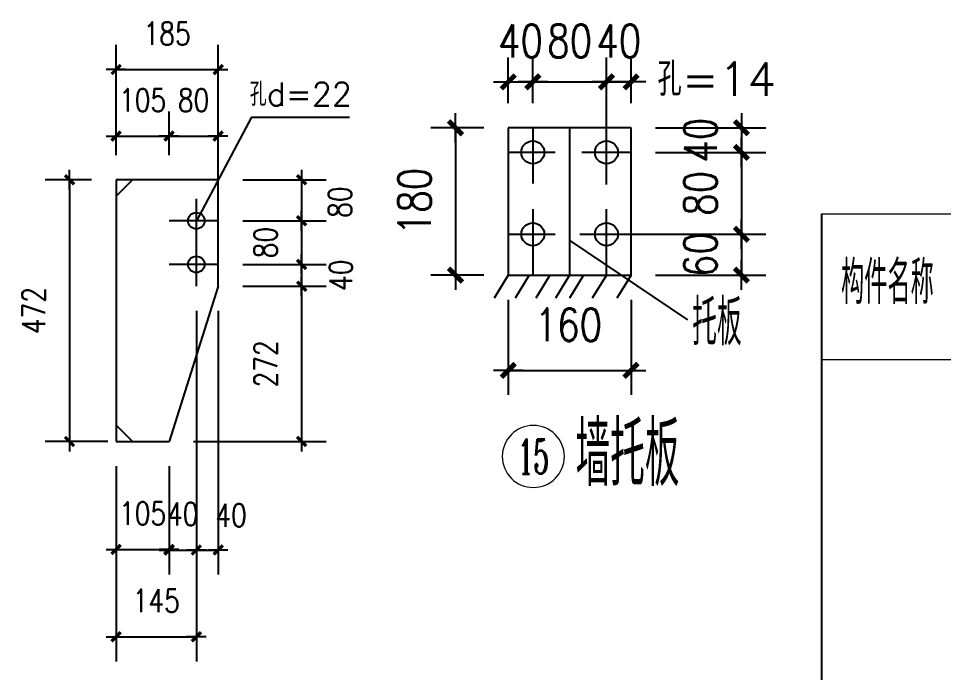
# Model space of a CAD drawing. Header units: millimetres. Extents: x 1471994 to 4527627, y -5186613 to -1927582.
# Drawn here: x 1502809 to 1506199, y -1994450 to -1992053 of the extents above; entities that cross this region are included whole.
import ezdxf
from ezdxf.enums import TextEntityAlignment as Align

# ---------------------------------------------------------------- set-up
doc = ezdxf.new("R2010")
doc.units = ezdxf.units.MM
doc.header["$LTSCALE"] = 1000
doc.header["$PDMODE"] = 34
doc.linetypes.add('CENTER', pattern=[50.8, 31.75, -6.35, 6.35, -6.35])
doc.layers.add('轴线层', color=1, linetype='CENTER', lineweight=15)
doc.layers.add('钢架', color=7, linetype='Continuous', lineweight=25)
doc.styles.add('COMPLEX', font='COMPLEX')
doc.styles.add('DIM_FONT', font='simplex.shx', dxfattribs={"width": 0.8, "bigfont": 'hztxt.shx'})
doc.styles.add('hz', font='gbenor.shx', dxfattribs={"width": 0.75, "height": 100, "bigfont": 'gbcbig.shx'})
doc.styles.get("Standard").update_dxf_attribs({"font": 'txt', "bigfont": 'gbcbig.shx'})
doc.dimstyles.new('WGH(2)', dxfattribs={"dimscale": 1.2, "dimtxt": 100, "dimasz": 0.5, "dimexe": 75, "dimexo": 75, "dimgap": 75, "dimtad": 1, "dimdec": 0, "dimlfac": 0.5, "dimzin": 0, "dimdsep": 46, "dimtxsty": 'DIM_FONT', "dimblk1": '_DIMX', "dimblk2": '_DIMX', "dimsah": 1, "dimcen": 0.09, "dimclrd": 3, "dimclre": 3, "dimclrt": 7, "dimadec": 0, "dimazin": 0, "dimtfac": 1, "dimtdec": 0, "dimtix": 1, "dimtmove": 2, "dimatfit": 3, "dimldrblk": '_DIMX', "dimfxl": 1, "dimtolj": 1, "dimtzin": 0, "dimarcsym": 0})
doc.dimstyles.new('WGH(3)', dxfattribs={"dimscale": 1.2, "dimtxt": 100, "dimasz": 0.3, "dimexe": 75, "dimexo": 75, "dimgap": 75, "dimtad": 1, "dimdec": 0, "dimlfac": 0.333333, "dimzin": 0, "dimdsep": 46, "dimtxsty": 'DIM_FONT', "dimblk1": '_DIMX', "dimblk2": '_DIMX', "dimsah": 1, "dimcen": 0.09, "dimclrd": 3, "dimclre": 3, "dimclrt": 7, "dimazin": 0, "dimtfac": 1, "dimtdec": 0, "dimtix": 1, "dimtmove": 2, "dimatfit": 3, "dimldrblk": '_DIMX', "dimfxl": 1, "dimtolj": 1, "dimtzin": 0, "dimarcsym": 0})

# ---------------------------------------------------------------- blocks, each defined once
blk = doc.blocks.new('_DIMX')
blk.add_line((-150, 0), (150, 0))
at = {"const_width": 50}
blk.add_lwpolyline([(-70, -70), (70, 70)], dxfattribs=at)
blk = doc.blocks.new('*D583')
at = {"color": 3, "lineweight": -2}
for p, q in [((1504513.9, -1992453.6), (1504320.6, -1992453.6)), ((1504410.6, -1992453.9), (1504410.6, -1992993.2)), ((1504513.9, -1992993.6), (1504320.6, -1992993.6))]:
    blk.add_line(p, q, dxfattribs=at)
at = {"layer": 'Defpoints', "color": 0}
for p in [(1504603.9, -1992453.6), (1504410.6, -1992993.6), (1504603.9, -1992993.6)]:
    blk.add_point(p, dxfattribs=at)
at = {"color": 3, "lineweight": -2, "xscale": 0.36, "yscale": 0.36, "zscale": 0.36}
for p, rotation in [((1504410.6, -1992453.6), 90), ((1504410.6, -1992993.6), 270)]:
    blk.add_blockref('_DIMX', p, dxfattribs=dict(at, rotation=rotation))
at = {"color": 7, "insert": (1504260.6, -1992723.6), "char_height": 120, "attachment_point": 5, "rotation": 90, "style": 'DIM_FONT'}
blk.add_mtext('\\A1;180', dxfattribs=at)
blk = doc.blocks.new('*D584')
at = {"color": 3, "lineweight": -2}
for p, q in [((1505143.9, -1992453.6), (1505548.4, -1992453.6)), ((1505458.4, -1992453.2), (1505458.4, -1992452.8)), ((1505458.4, -1992453.6), (1505458.4, -1992543.6)), ((1505143.9, -1992543.6), (1505548.4, -1992543.6)), ((1505458.4, -1992543.9), (1505458.4, -1992544.3))]:
    blk.add_line(p, q, dxfattribs=at)
at = {"layer": 'Defpoints', "color": 0}
for p in [(1505053.9, -1992453.6), (1505053.9, -1992543.6), (1505458.4, -1992543.6)]:
    blk.add_point(p, dxfattribs=at)
at = {"color": 3, "lineweight": -2, "xscale": 0.36, "yscale": 0.36, "zscale": 0.36}
for p, rotation in [((1505458.4, -1992453.6), 270), ((1505458.4, -1992543.6), 90)]:
    blk.add_blockref('_DIMX', p, dxfattribs=dict(at, rotation=rotation))
at = {"color": 7, "insert": (1505308.4, -1992498.6), "char_height": 120, "attachment_point": 5, "rotation": 90, "style": 'DIM_FONT'}
blk.add_mtext('\\A1;40', dxfattribs=at)
blk = doc.blocks.new('*D585')
at = {"color": 3, "lineweight": -2}
for p, q in [((1505143.9, -1992543.6), (1505548.4, -1992543.6)), ((1505458.4, -1992543.2), (1505458.4, -1992542.8)), ((1505458.4, -1992543.6), (1505458.4, -1992843.6)), ((1504865.7, -1992843.6), (1505548.4, -1992843.6)), ((1505458.4, -1992843.9), (1505458.4, -1992844.3))]:
    blk.add_line(p, q, dxfattribs=at)
at = {"layer": 'Defpoints', "color": 0}
for p in [(1505053.9, -1992543.6), (1504775.7, -1992843.6), (1505458.4, -1992843.6)]:
    blk.add_point(p, dxfattribs=at)
at = {"color": 3, "lineweight": -2, "xscale": 0.36, "yscale": 0.36, "zscale": 0.36}
for p, rotation in [((1505458.4, -1992543.6), 270), ((1505458.4, -1992843.6), 90)]:
    blk.add_blockref('_DIMX', p, dxfattribs=dict(at, rotation=rotation))
at = {"color": 7, "insert": (1505308.4, -1992693.6), "char_height": 120, "attachment_point": 5, "rotation": 90, "style": 'DIM_FONT'}
blk.add_mtext('\\A1;80', dxfattribs=at)
blk = doc.blocks.new('*D586')
at = {"color": 3, "lineweight": -2}
for p, q in [((1504865.7, -1992843.6), (1505548.4, -1992843.6)), ((1505458.4, -1992843.2), (1505458.4, -1992842.8)), ((1505458.4, -1992843.6), (1505458.4, -1992993.6)), ((1505143.9, -1992993.6), (1505548.4, -1992993.6)), ((1505458.4, -1992993.9), (1505458.4, -1992994.3))]:
    blk.add_line(p, q, dxfattribs=at)
at = {"layer": 'Defpoints', "color": 0}
for p in [(1504775.7, -1992843.6), (1505053.9, -1992993.6), (1505458.4, -1992993.6)]:
    blk.add_point(p, dxfattribs=at)
at = {"color": 3, "lineweight": -2, "xscale": 0.36, "yscale": 0.36, "zscale": 0.36}
for p, rotation in [((1505458.4, -1992843.6), 270), ((1505458.4, -1992993.6), 90)]:
    blk.add_blockref('_DIMX', p, dxfattribs=dict(at, rotation=rotation))
at = {"color": 7, "insert": (1505308.4, -1992918.6), "char_height": 120, "attachment_point": 5, "rotation": 90, "style": 'DIM_FONT'}
blk.add_mtext('\\A1;60', dxfattribs=at)
blk = doc.blocks.new('*D587')
at = {"color": 3, "lineweight": -2}
for p, q in [((1504603.9, -1992363.6), (1504603.9, -1992195.1)), ((1504693.9, -1992363.6), (1504693.9, -1992195.1)), ((1504603.5, -1992285.1), (1504603.2, -1992285.1)), ((1504603.9, -1992285.1), (1504693.9, -1992285.1)), ((1504694.2, -1992285.1), (1504694.6, -1992285.1))]:
    blk.add_line(p, q, dxfattribs=at)
at = {"layer": 'Defpoints', "color": 0}
for p in [(1504693.9, -1992285.1), (1504603.9, -1992453.6), (1504693.9, -1992453.6)]:
    blk.add_point(p, dxfattribs=at)
at = {"color": 3, "lineweight": -2, "xscale": 0.36, "yscale": 0.36, "zscale": 0.36}
blk.add_blockref('_DIMX', (1504603.9, -1992285.1), dxfattribs=at)
at = {"color": 3, "lineweight": -2, "xscale": 0.36, "yscale": 0.36, "zscale": 0.36, "rotation": 180}
blk.add_blockref('_DIMX', (1504693.9, -1992285.1), dxfattribs=at)
at = {"color": 7, "insert": (1504648.9, -1992135.1), "char_height": 120, "attachment_point": 5, "style": 'DIM_FONT'}
blk.add_mtext('\\A1;40', dxfattribs=at)
blk = doc.blocks.new('*D588')
at = {"color": 3, "lineweight": -2}
for p, q in [((1504693.9, -1992363.6), (1504693.9, -1992195.1)), ((1504963.9, -1992661.6), (1504963.9, -1992195.1)), ((1504693.5, -1992285.1), (1504693.2, -1992285.1)), ((1504693.9, -1992285.1), (1504963.9, -1992285.1)), ((1504964.2, -1992285.1), (1504964.6, -1992285.1))]:
    blk.add_line(p, q, dxfattribs=at)
at = {"layer": 'Defpoints', "color": 0}
for p in [(1504963.9, -1992285.1), (1504693.9, -1992453.6), (1504963.9, -1992751.6)]:
    blk.add_point(p, dxfattribs=at)
at = {"color": 3, "lineweight": -2, "xscale": 0.36, "yscale": 0.36, "zscale": 0.36}
blk.add_blockref('_DIMX', (1504693.9, -1992285.1), dxfattribs=at)
at = {"color": 3, "lineweight": -2, "xscale": 0.36, "yscale": 0.36, "zscale": 0.36, "rotation": 180}
blk.add_blockref('_DIMX', (1504963.9, -1992285.1), dxfattribs=at)
at = {"color": 7, "insert": (1504828.9, -1992135.1), "char_height": 120, "attachment_point": 5, "style": 'DIM_FONT'}
blk.add_mtext('\\A1;80', dxfattribs=at)
blk = doc.blocks.new('*D589')
at = {"color": 3, "lineweight": -2}
for p, q in [((1504963.9, -1992661.6), (1504963.9, -1992195.1)), ((1505053.9, -1992363.6), (1505053.9, -1992195.1)), ((1504963.5, -1992285.1), (1504963.2, -1992285.1)), ((1504963.9, -1992285.1), (1505053.9, -1992285.1)), ((1505054.2, -1992285.1), (1505054.6, -1992285.1))]:
    blk.add_line(p, q, dxfattribs=at)
at = {"layer": 'Defpoints', "color": 0}
for p in [(1505053.9, -1992285.1), (1505053.9, -1992453.6), (1504963.9, -1992751.6)]:
    blk.add_point(p, dxfattribs=at)
at = {"color": 3, "lineweight": -2, "xscale": 0.36, "yscale": 0.36, "zscale": 0.36}
blk.add_blockref('_DIMX', (1504963.9, -1992285.1), dxfattribs=at)
at = {"color": 3, "lineweight": -2, "xscale": 0.36, "yscale": 0.36, "zscale": 0.36, "rotation": 180}
blk.add_blockref('_DIMX', (1505053.9, -1992285.1), dxfattribs=at)
at = {"color": 7, "insert": (1505008.9, -1992135.1), "char_height": 120, "attachment_point": 5, "style": 'DIM_FONT'}
blk.add_mtext('\\A1;40', dxfattribs=at)
blk = doc.blocks.new('*D560')
at = {"color": 3, "lineweight": -2}
for p, q in [((1504603.9, -1993083.6), (1504603.9, -1993432.7)), ((1505053.9, -1993083.6), (1505053.9, -1993432.7)), ((1504604.2, -1993342.7), (1505053.5, -1993342.7))]:
    blk.add_line(p, q, dxfattribs=at)
at = {"layer": 'Defpoints', "color": 0}
for p in [(1504603.9, -1992993.6), (1505053.9, -1992993.6), (1505053.9, -1993342.7)]:
    blk.add_point(p, dxfattribs=at)
at = {"color": 3, "lineweight": -2, "xscale": 0.36, "yscale": 0.36, "zscale": 0.36, "rotation": 180}
blk.add_blockref('_DIMX', (1504603.9, -1993342.7), dxfattribs=at)
at = {"color": 3, "lineweight": -2, "xscale": 0.36, "yscale": 0.36, "zscale": 0.36}
blk.add_blockref('_DIMX', (1505053.9, -1993342.7), dxfattribs=at)
at = {"color": 7, "insert": (1504824.3, -1993175.7), "char_height": 120, "attachment_point": 5, "style": 'DIM_FONT'}
blk.add_mtext('\\A1;160', dxfattribs=at)
blk = doc.blocks.new('轴线标号')
at = {"lineweight": 13}
blk.add_circle((0, 0), 0.5, dxfattribs=at)
at = {"layer": '钢架', "lineweight": 13, "style": 'COMPLEX', "width": 1.041667}
blk.add_attdef('A', text='', height=0.56, dxfattribs=at).set_placement((-0.25, -0.28), (0.25, -0.28), align=Align.FIT)
blk = doc.blocks.new('*D567')
at = {"color": 3, "lineweight": -2}
for p, q in [((1503076.6, -1992643.7), (1502905.9, -1992643.7)), ((1502995.9, -1992643.9), (1502995.9, -1993603.4)), ((1503136.6, -1993603.7), (1502905.9, -1993603.7))]:
    blk.add_line(p, q, dxfattribs=at)
at = {"layer": 'Defpoints', "color": 0}
for p in [(1503166.6, -1992643.7), (1502995.9, -1993603.7), (1503226.6, -1993603.7)]:
    blk.add_point(p, dxfattribs=at)
at = {"color": 3, "lineweight": -2, "xscale": 0.24, "yscale": 0.24, "zscale": 0.24}
for p, rotation in [((1502995.9, -1992643.7), 90), ((1502995.9, -1993603.7), 270)]:
    blk.add_blockref('_DIMX', p, dxfattribs=dict(at, rotation=rotation))
at = {"color": 7, "insert": (1502863.9, -1993123.7), "char_height": 84, "attachment_point": 5, "rotation": 90, "style": 'DIM_FONT'}
blk.add_mtext('\\A1;472', dxfattribs=at)
blk = doc.blocks.new('*D609')
at = {"color": 3, "lineweight": -2}
for p, q in [((1503166.6, -1992553.7), (1503166.6, -1992394)), ((1503360.6, -1992553.7), (1503360.6, -1992394)), ((1503166.4, -1992484), (1503166.2, -1992484)), ((1503166.6, -1992484), (1503360.6, -1992484)), ((1503360.9, -1992484), (1503361.1, -1992484))]:
    blk.add_line(p, q, dxfattribs=at)
at = {"layer": 'Defpoints', "color": 0}
for p in [(1503360.6, -1992484), (1503166.6, -1992643.7), (1503360.6, -1992643.7)]:
    blk.add_point(p, dxfattribs=at)
at = {"color": 3, "lineweight": -2, "xscale": 0.24, "yscale": 0.24, "zscale": 0.24}
blk.add_blockref('_DIMX', (1503166.6, -1992484), dxfattribs=at)
at = {"color": 3, "lineweight": -2, "xscale": 0.24, "yscale": 0.24, "zscale": 0.24, "rotation": 180}
blk.add_blockref('_DIMX', (1503360.6, -1992484), dxfattribs=at)
at = {"color": 7, "insert": (1503263.6, -1992352), "char_height": 84, "attachment_point": 5, "style": 'DIM_FONT'}
blk.add_mtext('\\A1;105', dxfattribs=at)
blk = doc.blocks.new('*D610')
at = {"color": 3, "lineweight": -2}
for p, q in [((1503360.6, -1992425.7), (1503360.6, -1992394)), ((1503540.6, -1992553.7), (1503540.6, -1992394)), ((1503360.4, -1992484), (1503360.2, -1992484)), ((1503360.6, -1992484), (1503540.6, -1992484)), ((1503540.9, -1992484), (1503541.1, -1992484))]:
    blk.add_line(p, q, dxfattribs=at)
at = {"layer": 'Defpoints', "color": 0}
for p in [(1503540.6, -1992484), (1503360.6, -1992515.7), (1503540.6, -1992643.7)]:
    blk.add_point(p, dxfattribs=at)
at = {"color": 3, "lineweight": -2, "xscale": 0.24, "yscale": 0.24, "zscale": 0.24}
blk.add_blockref('_DIMX', (1503360.6, -1992484), dxfattribs=at)
at = {"color": 3, "lineweight": -2, "xscale": 0.24, "yscale": 0.24, "zscale": 0.24, "rotation": 180}
blk.add_blockref('_DIMX', (1503540.6, -1992484), dxfattribs=at)
at = {"color": 7, "insert": (1503450.6, -1992352), "char_height": 84, "attachment_point": 5, "style": 'DIM_FONT'}
blk.add_mtext('\\A1;80', dxfattribs=at)
blk = doc.blocks.new('*D568')
at = {"color": 3, "lineweight": -2}
for p, q in [((1503166.6, -1993693.7), (1503166.6, -1994089.2)), ((1503360.6, -1993693.7), (1503360.6, -1994089.2)), ((1503166.4, -1993999.2), (1503166.2, -1993999.2)), ((1503166.6, -1993999.2), (1503360.6, -1993999.2)), ((1503360.9, -1993999.2), (1503361.1, -1993999.2))]:
    blk.add_line(p, q, dxfattribs=at)
at = {"layer": 'Defpoints', "color": 0}
for p in [(1503166.6, -1993603.7), (1503360.6, -1993603.7), (1503360.6, -1993999.2)]:
    blk.add_point(p, dxfattribs=at)
at = {"color": 3, "lineweight": -2, "xscale": 0.24, "yscale": 0.24, "zscale": 0.24}
blk.add_blockref('_DIMX', (1503166.6, -1993999.2), dxfattribs=at)
at = {"color": 3, "lineweight": -2, "xscale": 0.24, "yscale": 0.24, "zscale": 0.24, "rotation": 180}
blk.add_blockref('_DIMX', (1503360.6, -1993999.2), dxfattribs=at)
at = {"color": 7, "insert": (1503263.6, -1993867.2), "char_height": 84, "attachment_point": 5, "style": 'DIM_FONT'}
blk.add_mtext('\\A1;105', dxfattribs=at)
blk = doc.blocks.new('*D611')
at = {"color": 3, "lineweight": -2}
for p, q in [((1503460.6, -1993124.3), (1503460.6, -1994091.3)), ((1503360.6, -1993821.7), (1503360.6, -1994091.3)), ((1503360.4, -1994001.3), (1503360.2, -1994001.3)), ((1503360.6, -1994001.3), (1503460.6, -1994001.3)), ((1503460.9, -1994001.3), (1503461.1, -1994001.3))]:
    blk.add_line(p, q, dxfattribs=at)
at = {"layer": 'Defpoints', "color": 0}
for p in [(1503460.6, -1993034.3), (1503360.6, -1993731.7), (1503460.6, -1994001.3)]:
    blk.add_point(p, dxfattribs=at)
at = {"color": 3, "lineweight": -2, "xscale": 0.24, "yscale": 0.24, "zscale": 0.24}
blk.add_blockref('_DIMX', (1503360.6, -1994001.3), dxfattribs=at)
at = {"color": 3, "lineweight": -2, "xscale": 0.24, "yscale": 0.24, "zscale": 0.24, "rotation": 180}
blk.add_blockref('_DIMX', (1503460.6, -1994001.3), dxfattribs=at)
at = {"color": 7, "insert": (1503410.6, -1993869.3), "char_height": 84, "attachment_point": 5, "style": 'DIM_FONT'}
blk.add_mtext('\\A1;40', dxfattribs=at)
blk = doc.blocks.new('*D612')
at = {"color": 3, "lineweight": -2}
for p, q in [((1503460.6, -1993124.3), (1503460.6, -1994091.3)), ((1503540.6, -1993124.3), (1503540.6, -1994091.3)), ((1503460.4, -1994001.3), (1503460.2, -1994001.3)), ((1503460.6, -1994001.3), (1503540.6, -1994001.3)), ((1503540.9, -1994001.3), (1503541.1, -1994001.3))]:
    blk.add_line(p, q, dxfattribs=at)
at = {"layer": 'Defpoints', "color": 0}
for p in [(1503460.6, -1993034.3), (1503540.6, -1993034.3), (1503540.6, -1994001.3)]:
    blk.add_point(p, dxfattribs=at)
at = {"color": 3, "lineweight": -2, "xscale": 0.24, "yscale": 0.24, "zscale": 0.24}
blk.add_blockref('_DIMX', (1503460.6, -1994001.3), dxfattribs=at)
at = {"color": 3, "lineweight": -2, "xscale": 0.24, "yscale": 0.24, "zscale": 0.24, "rotation": 180}
blk.add_blockref('_DIMX', (1503540.6, -1994001.3), dxfattribs=at)
at = {"color": 7, "insert": (1503587.8, -1993873.9), "char_height": 84, "attachment_point": 5, "style": 'DIM_FONT'}
blk.add_mtext('\\A1;40', dxfattribs=at)
blk = doc.blocks.new('*D659')
at = {"color": 3, "lineweight": -2}
for p, q in [((1503630.6, -1992643.7), (1503936.4, -1992643.7)), ((1503846.4, -1992643.4), (1503846.4, -1992643.2)), ((1503846.4, -1992643.7), (1503846.4, -1992794.3)), ((1503630.6, -1992794.3), (1503936.4, -1992794.3)), ((1503846.4, -1992794.5), (1503846.4, -1992794.7))]:
    blk.add_line(p, q, dxfattribs=at)
at = {"layer": 'Defpoints', "color": 0}
for p in [(1503540.6, -1992643.7), (1503540.6, -1992794.3), (1503846.4, -1992794.3)]:
    blk.add_point(p, dxfattribs=at)
at = {"color": 3, "lineweight": -2, "xscale": 0.24, "yscale": 0.24, "zscale": 0.24}
for p, rotation in [((1503846.4, -1992643.7), 270), ((1503846.4, -1992794.3), 90)]:
    blk.add_blockref('_DIMX', p, dxfattribs=dict(at, rotation=rotation))
at = {"color": 7, "insert": (1503987.1, -1992725.9), "char_height": 84, "attachment_point": 5, "rotation": 90, "style": 'DIM_FONT'}
blk.add_mtext('\\A1;80', dxfattribs=at)
blk = doc.blocks.new('*D660')
at = {"color": 3, "lineweight": -2}
for p, q in [((1503630.6, -1992794.3), (1503936.4, -1992794.3)), ((1503846.4, -1992794), (1503846.4, -1992793.8)), ((1503846.4, -1992794.3), (1503846.4, -1992954.3)), ((1503630.6, -1992954.3), (1503936.4, -1992954.3)), ((1503846.4, -1992954.5), (1503846.4, -1992954.7))]:
    blk.add_line(p, q, dxfattribs=at)
at = {"layer": 'Defpoints', "color": 0}
for p in [(1503540.6, -1992794.3), (1503540.6, -1992954.3), (1503846.4, -1992954.3)]:
    blk.add_point(p, dxfattribs=at)
at = {"color": 3, "lineweight": -2, "xscale": 0.24, "yscale": 0.24, "zscale": 0.24}
for p, rotation in [((1503846.4, -1992794.3), 270), ((1503846.4, -1992954.3), 90)]:
    blk.add_blockref('_DIMX', p, dxfattribs=dict(at, rotation=rotation))
at = {"color": 7, "insert": (1503714.4, -1992874.3), "char_height": 84, "attachment_point": 5, "rotation": 90, "style": 'DIM_FONT'}
blk.add_mtext('\\A1;80', dxfattribs=at)
blk = doc.blocks.new('*D661')
at = {"color": 3, "lineweight": -2}
for p, q in [((1503846.4, -1992954), (1503846.4, -1992953.8)), ((1503630.6, -1992954.3), (1503936.4, -1992954.3)), ((1503846.4, -1992954.3), (1503846.4, -1993034.3)), ((1503630.6, -1993034.3), (1503936.4, -1993034.3)), ((1503846.4, -1993034.5), (1503846.4, -1993034.7))]:
    blk.add_line(p, q, dxfattribs=at)
at = {"layer": 'Defpoints', "color": 0}
for p in [(1503540.6, -1992954.3), (1503540.6, -1993034.3), (1503846.4, -1993034.3)]:
    blk.add_point(p, dxfattribs=at)
at = {"color": 3, "lineweight": -2, "xscale": 0.24, "yscale": 0.24, "zscale": 0.24}
for p, rotation in [((1503846.4, -1992954.3), 270), ((1503846.4, -1993034.3), 90)]:
    blk.add_blockref('_DIMX', p, dxfattribs=dict(at, rotation=rotation))
at = {"color": 7, "insert": (1503990.2, -1992994.3), "char_height": 84, "attachment_point": 5, "rotation": 90, "style": 'DIM_FONT'}
blk.add_mtext('\\A1;40', dxfattribs=at)
blk = doc.blocks.new('*D573')
at = {"color": 3, "lineweight": -2}
for p, q in [((1503720.6, -1993034.3), (1503936.4, -1993034.3)), ((1503846.4, -1993034.5), (1503846.4, -1993603.4)), ((1503450.6, -1993603.7), (1503936.4, -1993603.7))]:
    blk.add_line(p, q, dxfattribs=at)
at = {"layer": 'Defpoints', "color": 0}
for p in [(1503630.6, -1993034.3), (1503360.6, -1993603.7), (1503846.4, -1993603.7)]:
    blk.add_point(p, dxfattribs=at)
at = {"color": 3, "lineweight": -2, "xscale": 0.24, "yscale": 0.24, "zscale": 0.24}
for p, rotation in [((1503846.4, -1993034.3), 90), ((1503846.4, -1993603.7), 270)]:
    blk.add_blockref('_DIMX', p, dxfattribs=dict(at, rotation=rotation))
at = {"color": 7, "insert": (1503714.4, -1993319), "char_height": 84, "attachment_point": 5, "rotation": 90, "style": 'DIM_FONT'}
blk.add_mtext('\\A1;272', dxfattribs=at)
blk = doc.blocks.new('*D574')
at = {"color": 3, "lineweight": -2}
for p, q in [((1503166.6, -1993783.7), (1503166.6, -1994409.5)), ((1503460.6, -1993783.7), (1503460.6, -1994409.5)), ((1503166.4, -1994319.5), (1503166.2, -1994319.5)), ((1503166.6, -1994319.5), (1503460.6, -1994319.5)), ((1503460.9, -1994319.5), (1503461.1, -1994319.5))]:
    blk.add_line(p, q, dxfattribs=at)
at = {"layer": 'Defpoints', "color": 0}
for p in [(1503166.6, -1993693.7), (1503460.6, -1993693.7), (1503460.6, -1994319.5)]:
    blk.add_point(p, dxfattribs=at)
at = {"color": 3, "lineweight": -2, "xscale": 0.24, "yscale": 0.24, "zscale": 0.24}
blk.add_blockref('_DIMX', (1503166.6, -1994319.5), dxfattribs=at)
at = {"color": 3, "lineweight": -2, "xscale": 0.24, "yscale": 0.24, "zscale": 0.24, "rotation": 180}
blk.add_blockref('_DIMX', (1503460.6, -1994319.5), dxfattribs=at)
at = {"color": 7, "insert": (1503313.6, -1994187.5), "char_height": 84, "attachment_point": 5, "style": 'DIM_FONT'}
blk.add_mtext('\\A1;145', dxfattribs=at)
blk = doc.blocks.new('*D575')
at = {"color": 3, "lineweight": -2}
for p, q in [((1503166.6, -1992425.7), (1503166.6, -1992149.8)), ((1503540.6, -1992873.7), (1503540.6, -1992149.8)), ((1503166.9, -1992239.8), (1503540.4, -1992239.8))]:
    blk.add_line(p, q, dxfattribs=at)
at = {"layer": 'Defpoints', "color": 0}
for p in [(1503540.6, -1992239.8), (1503166.6, -1992515.7), (1503540.6, -1992963.7)]:
    blk.add_point(p, dxfattribs=at)
at = {"color": 3, "lineweight": -2, "xscale": 0.24, "yscale": 0.24, "zscale": 0.24, "rotation": 180}
blk.add_blockref('_DIMX', (1503166.6, -1992239.8), dxfattribs=at)
at = {"color": 3, "lineweight": -2, "xscale": 0.24, "yscale": 0.24, "zscale": 0.24}
blk.add_blockref('_DIMX', (1503540.6, -1992239.8), dxfattribs=at)
at = {"color": 7, "insert": (1503353.6, -1992107.8), "char_height": 84, "attachment_point": 5, "style": 'DIM_FONT'}
blk.add_mtext('\\A1;185', dxfattribs=at)

msp = doc.modelspace()

# ---------------------------------------------------------------- linework, layer by layer
for p, q in [((1503662.2, -1992414.6), (1503460.6, -1992794.3)), ((1503662.2, -1992414.6), (1504022.3, -1992414.6)), ((1504603.9, -1992453.6), (1504603.9, -1992993.6)), ((1505053.9, -1992453.6), (1504603.9, -1992453.6)), ((1504693.9, -1992453.6), (1504693.9, -1992657.9)), ((1504828.9, -1992453.6), (1504828.9, -1992993.6)), ((1504963.9, -1992657.9), (1504963.9, -1992453.6)), ((1505053.9, -1992993.6), (1505053.9, -1992453.6)), ((1504775.7, -1992543.6), (1504603.9, -1992543.6)), ((1505053.9, -1992543.6), (1504873.7, -1992543.6)), ((1503166.6, -1992643.7), (1503166.6, -1993603.7)), ((1503360.6, -1992643.7), (1503166.6, -1992643.7)), ((1503166.6, -1992703.7), (1503226.6, -1992643.7)), ((1503540.6, -1992643.7), (1503360.6, -1992643.7)), ((1503460.6, -1993034.3), (1503460.6, -1992714.3)), ((1503540.6, -1993034.3), (1503540.6, -1992714.3)), ((1504693.9, -1992751.6), (1504693.9, -1992993.6)), ((1504963.9, -1992993.6), (1504963.9, -1992751.6)), ((1503540.6, -1992794.3), (1503360.6, -1992794.3)), ((1504603.9, -1992843.6), (1504775.7, -1992843.6)), ((1504873.7, -1992843.6), (1505053.9, -1992843.6)), ((1505262, -1993157.5), (1504828.9, -1992865.8)), ((1503540.6, -1992954.3), (1503360.6, -1992954.3)), ((1504603.9, -1992993.6), (1504551.8, -1993078.3)), ((1504603.9, -1992993.6), (1505053.9, -1992993.6)), ((1504681.1, -1992993.6), (1504629.1, -1993078.3)), ((1504756.5, -1992993.6), (1504704.5, -1993078.3)), ((1504828.9, -1992993.6), (1504776.8, -1993078.3)), ((1504879.9, -1992993.6), (1504827.8, -1993078.3)), ((1504963.9, -1992993.6), (1504911.8, -1993078.3)), ((1505053.9, -1992993.6), (1505001.8, -1993078.3)), ((1503540.6, -1993034.3), (1503360.6, -1993603.7)), ((1503166.6, -1993543.7), (1503226.6, -1993603.7)), ((1503166.6, -1993603.7), (1503360.6, -1993603.7))]:
    msp.add_line(p, q)
at = {"color": 1}
msp.add_line((1505751.8, -1992768.5), (1505751.8, -1999421), dxfattribs=at)
for centre, radius in [((1504693.9, -1992543.6), 42), ((1504963.9, -1992543.6), 42), ((1503460.6, -1992794.3), 30), ((1504693.9, -1992843.6), 42), ((1504963.9, -1992843.6), 42), ((1503460.6, -1992954.3), 30)]:
    msp.add_circle(centre, radius)
at = {"layer": '钢架', "lineweight": 13}
for p, q in [((1505751.8, -1992768.5), (1509529.5, -1992768.5)), ((1505751.8, -1993302.5), (1509529.5, -1993302.5))]:
    msp.add_line(p, q, dxfattribs=at)

# ---------------------------------------------------------------- block references
ref = msp.add_blockref('轴线标号', (1504695.8, -1993658.3), dxfattribs=dict(xscale=-227.453263621137, yscale=227.453263621137, zscale=227.4532636214645))
ref.add_attrib('A', '15', dxfattribs={"layer": '钢架', "lineweight": 13, "height": 127.37, "style": 'COMPLEX', "width": 0.646552}).set_placement((1504639, -1993722), (1504752.7, -1993722), align=Align.FIT)

# ---------------------------------------------------------------- texts
at = {"layer": '轴线层', "color": 4, "linetype": 'ByBlock', "insert": (1505151.1, -1992213.6), "char_height": 122.5, "attachment_point": 1}
msp.add_mtext_dynamic_manual_height_columns('孔=14', width=1506.743, gutter_width=12.5, heights=[336], dxfattribs=at)
at = {"layer": '轴线层', "color": 0, "linetype": 'ByBlock', "insert": (1503656.6, -1992287.1), "char_height": 85.75, "attachment_point": 1}
msp.add_mtext_dynamic_manual_height_columns('孔d=22', width=1506.743, gutter_width=12.5, heights=[336], dxfattribs=at).dxf.set("width", 1054.72)
at = {"layer": '钢架', "lineweight": 13, "insert": (1505823.7, -1992941.7), "char_height": 157.39, "width": 645.006, "attachment_point": 1, "style": 'hz'}
msp.add_mtext('构件名称', dxfattribs=at)
at = {"layer": '钢架', "lineweight": 13, "attachment_point": 1, "style": 'hz'}
for s, insert, char_height, own_width in [('托板', (1505278.1, -1993082.9), 168, 688.503), ('墙托板', (1504850.5, -1993531.2), 235.2, 1476.608)]:
    msp.add_mtext_dynamic_manual_height_columns(s, width=1506.743, gutter_width=12.5, heights=[336], dxfattribs=dict(at, insert=insert, char_height=char_height)).dxf.set("width", own_width)

# ---------------------------------------------------------------- dimensions: what is measured, and where the dimension line sits
for base, p1, p2, text, picture, middle in [((1503540.6, -1992239.8), (1503166.6, -1992515.7), (1503540.6, -1992963.7), '185', '*D575', (1503353.6, -1992107.8)), ((1503360.6, -1992484), (1503166.6, -1992643.7), (1503360.6, -1992643.7), '105', '*D609', (1503263.6, -1992352)), ((1503540.6, -1992484), (1503360.6, -1992515.7), (1503540.6, -1992643.7), '80', '*D610', (1503450.6, -1992352)), ((1503460.6, -1994001.3), (1503360.6, -1993731.7), (1503460.6, -1993034.3), '40', '*D611', (1503410.6, -1993869.3)), ((1503360.6, -1993999.2), (1503166.6, -1993603.7), (1503360.6, -1993603.7), '105', '*D568', (1503263.6, -1993867.2)), ((1503460.6, -1994319.5), (1503166.6, -1993693.7), (1503460.6, -1993693.7), '145', '*D574', (1503313.6, -1994187.5))]:
    dim = msp.add_linear_dim(base=base, p1=p1, p2=p2, text=text, dimstyle='WGH(2)', override={"dimtxt": 70, "dimasz": 0.2})
    dim.commit()
    dim.dimension.update_dxf_attribs({"geometry": picture, "text_midpoint": middle})
for base, p1, p2, text, picture, middle in [((1504693.9, -1992285.1), (1504603.9, -1992453.6), (1504693.9, -1992453.6), '40', '*D587', (1504648.9, -1992135.1)), ((1504963.9, -1992285.1), (1504693.9, -1992453.6), (1504963.9, -1992751.6), '80', '*D588', (1504828.9, -1992135.1)), ((1505053.9, -1992285.1), (1504963.9, -1992751.6), (1505053.9, -1992453.6), '40', '*D589', (1505008.9, -1992135.1))]:
    dim = msp.add_linear_dim(base=base, p1=p1, p2=p2, text=text, dimstyle='WGH(3)')
    dim.commit()
    dim.dimension.update_dxf_attribs({"geometry": picture, "text_midpoint": middle})
for base, p1, p2, text, picture, middle in [((1504410.6, -1992993.6), (1504603.9, -1992453.6), (1504603.9, -1992993.6), '180', '*D583', (1504260.6, -1992723.6)), ((1505458.4, -1992543.6), (1505053.9, -1992453.6), (1505053.9, -1992543.6), '40', '*D584', (1505308.4, -1992498.6)), ((1505458.4, -1992843.6), (1505053.9, -1992543.6), (1504775.7, -1992843.6), '80', '*D585', (1505308.4, -1992693.6)), ((1505458.4, -1992993.6), (1504775.7, -1992843.6), (1505053.9, -1992993.6), '60', '*D586', (1505308.4, -1992918.6))]:
    dim = msp.add_linear_dim(base=base, p1=p1, p2=p2, angle=90, text=text, dimstyle='WGH(3)')
    dim.commit()
    dim.dimension.update_dxf_attribs({"geometry": picture, "text_midpoint": middle})
for base, p1, p2, text, picture, middle in [((1502995.9, -1993603.7), (1503166.6, -1992643.7), (1503226.6, -1993603.7), '472', '*D567', (1502863.9, -1993123.7)), ((1503846.4, -1993603.7), (1503630.6, -1993034.3), (1503360.6, -1993603.7), '272', '*D573', (1503714.4, -1993319))]:
    dim = msp.add_linear_dim(base=base, p1=p1, p2=p2, angle=90, text=text, dimstyle='WGH(2)', override={"dimtxt": 70, "dimasz": 0.2})
    dim.commit()
    dim.dimension.update_dxf_attribs({"geometry": picture, "text_midpoint": middle})
dim = msp.add_linear_dim(base=(1503846.4, -1992794.3), p1=(1503540.6, -1992643.7), p2=(1503540.6, -1992794.3), angle=90, text='80', dimstyle='WGH(2)', override={"dimtxt": 70, "dimasz": 0.2})
dim.commit()
dim.dimension.update_dxf_attribs({"geometry": '*D659', "text_midpoint": (1503987.1, -1992725.9), "dimtype": 160})
dim = msp.add_linear_dim(base=(1503846.4, -1992954.3), p1=(1503540.6, -1992794.3), p2=(1503540.6, -1992954.3), angle=90, dimstyle='WGH(2)', override={"dimtxt": 70, "dimasz": 0.2})
dim.commit()
dim.dimension.update_dxf_attribs({"geometry": '*D660', "text_midpoint": (1503714.4, -1992874.3)})
dim = msp.add_linear_dim(base=(1503846.4, -1993034.3), p1=(1503540.6, -1992954.3), p2=(1503540.6, -1993034.3), angle=90, dimstyle='WGH(2)', override={"dimtxt": 70, "dimasz": 0.2})
dim.commit()
dim.dimension.update_dxf_attribs({"geometry": '*D661', "text_midpoint": (1503990.2, -1992994.3), "dimtype": 160})
dim = msp.add_linear_dim(base=(1505053.9, -1993342.7), p1=(1504603.9, -1992993.6), p2=(1505053.9, -1992993.6), text='160', dimstyle='WGH(3)')
dim.commit()
dim.dimension.update_dxf_attribs({"geometry": '*D560', "text_midpoint": (1504824.3, -1993175.7), "dimtype": 160})
dim = msp.add_linear_dim(base=(1503540.6, -1994001.3), p1=(1503460.6, -1993034.3), p2=(1503540.6, -1993034.3), dimstyle='WGH(2)', override={"dimtxt": 70, "dimasz": 0.2})
dim.commit()
dim.dimension.update_dxf_attribs({"geometry": '*D612', "text_midpoint": (1503587.8, -1993873.9), "dimtype": 160})

doc.saveas('drawing.dxf')
